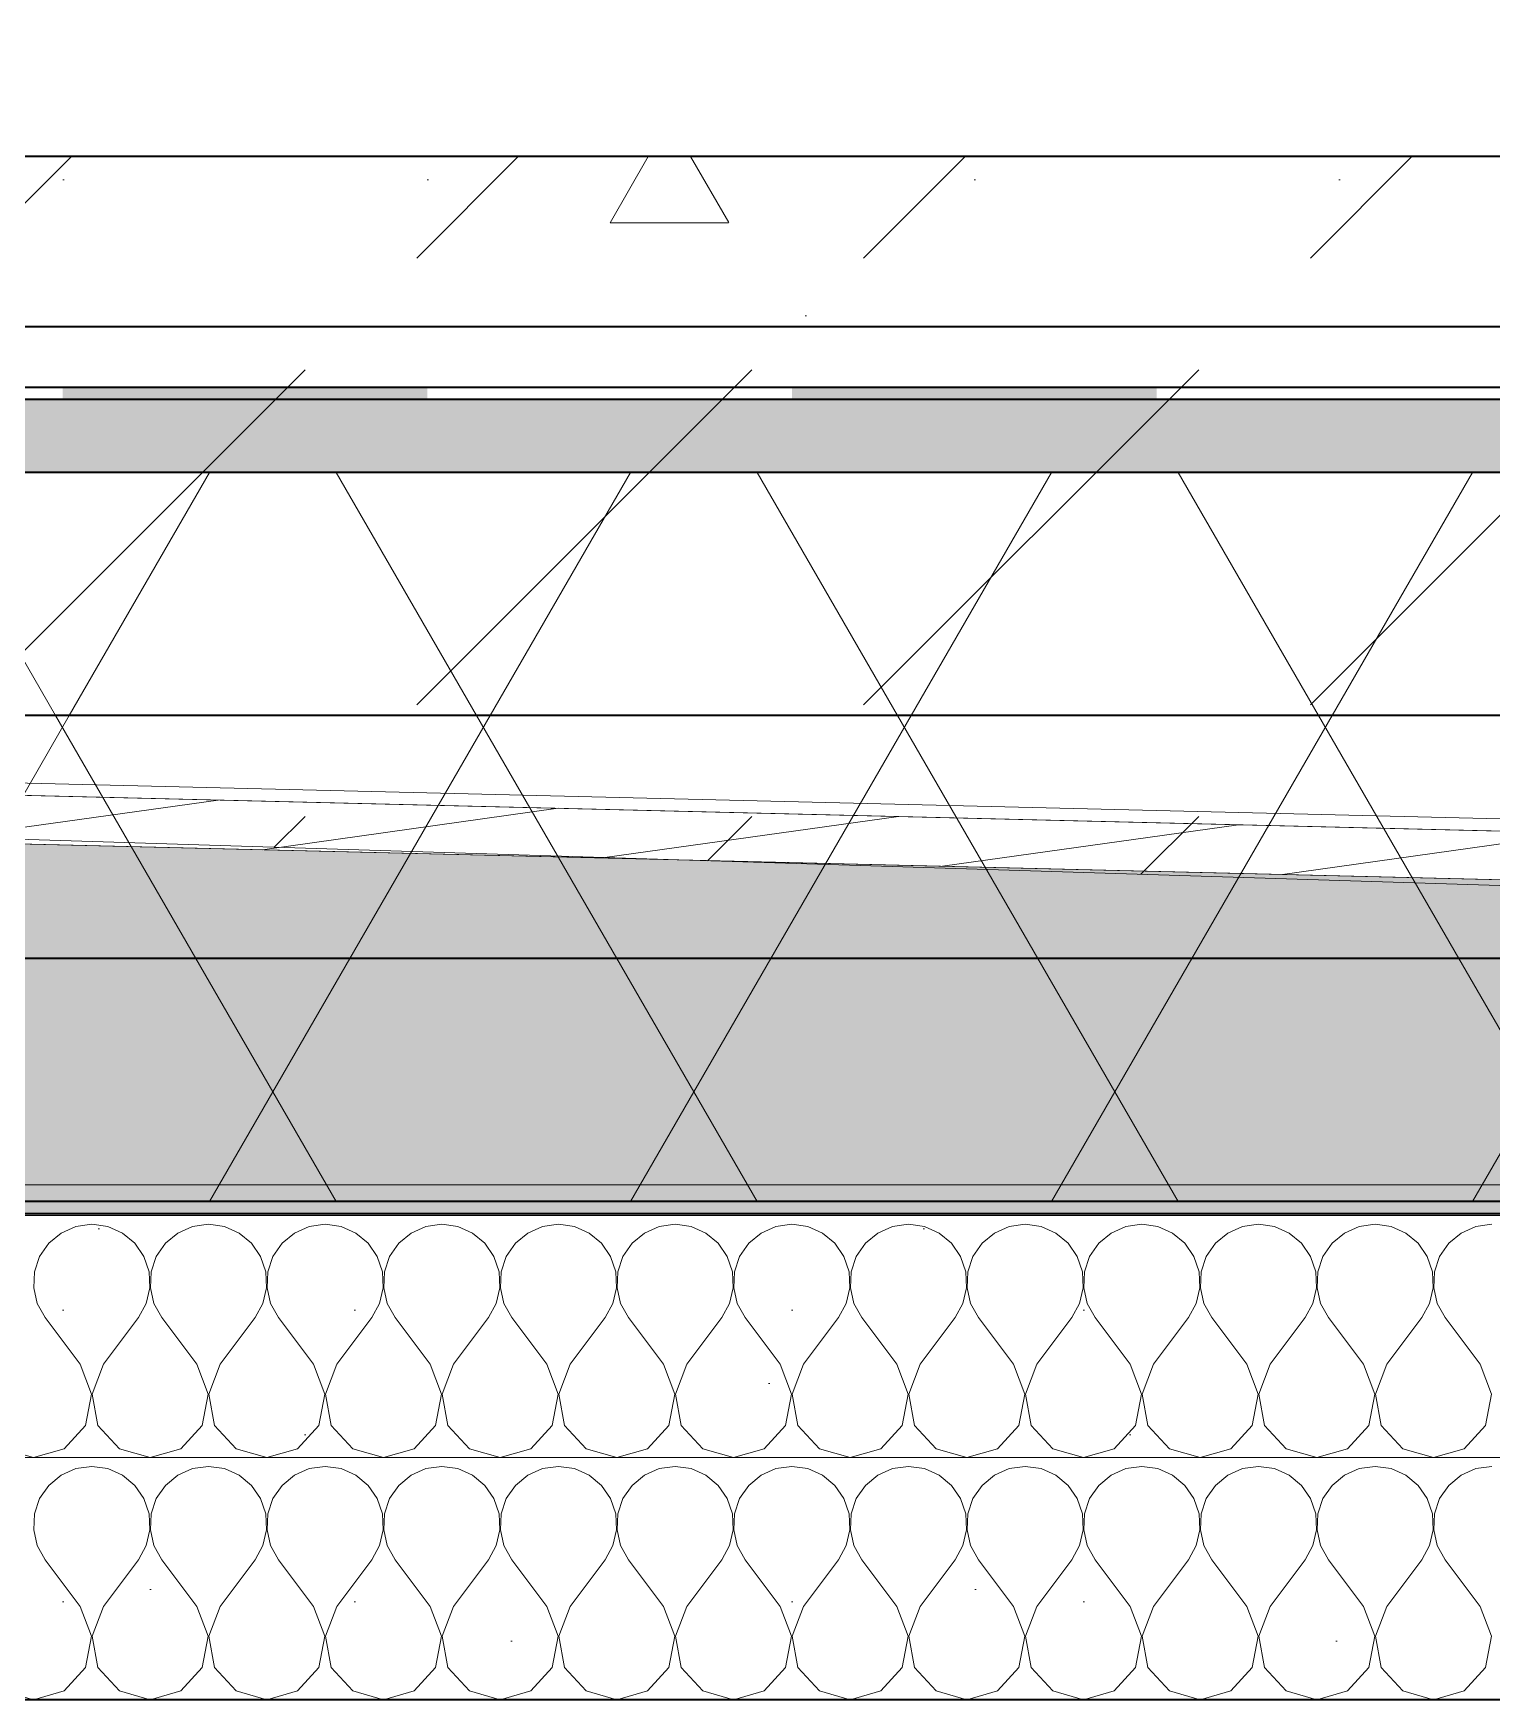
# Model space of a CAD drawing. Header units: millimetres. Extents: x 745166 to 884669, y -5000 to 15056.
# Drawn here: x 853080 to 853680, y 3029 to 3715 of the extents above; entities that cross this region are included whole.
import ezdxf

# ---------------------------------------------------------------- set-up
doc = ezdxf.new("R2010")
doc.units = ezdxf.units.MM
doc.header["$MEASUREMENT"] = 0
doc.linetypes.add('Wipeout_Contour', pattern=[1000, 0, -1000])
for name, color, linetype, lineweight in [('New_0_Pen_No__1', 7, 'Continuous', 13), ('New_0_Pen_No__19', 255, 'Continuous', 0), ('New_2D Drafting - General_Pen_No__1', 7, 'Continuous', 13), ('New_2D Drafting - General_Pen_No__19', 255, 'Continuous', 0), ('New_Annotation - Label_Pen_No__1', 7, 'Continuous', 13), ('New_Shell - Roof_Pen_No__21', 7, 'Continuous', 35)]:
    doc.layers.add(name, color=color, linetype=linetype, lineweight=lineweight)
doc.layers.add('New_Shell - Roof', color=7, linetype='Continuous')
doc.layers.add('New_Structural - Bearing', color=7, linetype='Continuous')
doc.dimstyles.new('GENERATED_STYLE__1', dxfattribs={"dimtxt": 0.18, "dimasz": 182.4, "dimexe": 0.18, "dimexo": 0.0625, "dimgap": 0, "dimtad": 0, "dimtih": 1, "dimtoh": 1, "dimdec": 4, "dimzin": 0, "dimdsep": 46, "dimcen": 0.09, "dimadec": 0, "dimazin": 0, "dimtfac": 1, "dimtdec": 4, "dimtmove": 0, "dimatfit": 3, "dimldrblk": 'ARROWHEAD_1', "dimfxl": 0, "dimtolj": 1, "dimtzin": 0, "dimarcsym": 0})
pattern_1 = [(0, (1087092.2, 129.2), (0, 779.4229), [48.75, -401.25]), (0, (1087317.2, 518.9), (0, 779.4229), [48.75, -401.25]), (60, (1087092.2, 129.2), (-675, 389.7114), [48.75, -401.25]), (60, (1087542.2, 129.2), (-675, 389.7114), [48.75, -401.25]), (120, (1087141, 129.2), (675, 389.7114), [48.75, -401.25]), (120, (1087591, 129.2), (675, 389.7114), [48.75, -401.25]), (0, (1087092.23, 204.18), (0, 150), [0, -150, 0, -225]), (45, (1087167.23, 204.18), (-106.06602, 106.06602), [0, -112.5, 0, -187.5])]
pattern_2 = [(60, (1087092.23, 129.18), (-129.90381, 75), []), (120, (1087092.23, 129.18), (129.90381, 75), [])]

# ---------------------------------------------------------------- blocks, each defined once
blk = doc.blocks.new('*X3', base_point=(1087092.23, 129.18))
at = {"layer": 'New_Shell - Roof', "linetype": 'Continuous', "lineweight": 0, "true_color": 0x000000}
blk.add_hatch(color=18, dxfattribs=at).paths.add_polyline_path([(851718.5, 3564.18), (851718.5, 3534.18), (855718.5, 3534.18), (855718.5, 3564.18)])
blk = doc.blocks.new('*X4', base_point=(1087092.23, 129.18))
at = {"layer": 'New_Shell - Roof', "linetype": 'Continuous', "lineweight": 0, "true_color": 0x000000}
for points in [[(853242.39, 3569.18), (853092.39, 3569.18), (853092.39, 3564.18), (853242.39, 3564.18)], [(853542.39, 3569.18), (853392.39, 3569.18), (853392.39, 3564.18), (853542.39, 3564.18)]]:
    blk.add_hatch(color=18, dxfattribs=at).paths.add_polyline_path(points)
blk = doc.blocks.new('*X5', base_point=(1087092.23, 129.18))
at = {"layer": 'New_Shell - Roof', "linetype": 'Continuous', "lineweight": 0, "true_color": 0x000000}
for points in [[(853242.38, 3234.18), (853092.38, 3234.18), (853092.38, 3229.18), (853242.38, 3229.18)], [(853542.38, 3234.18), (853392.38, 3234.18), (853392.38, 3229.18), (853542.38, 3229.18)]]:
    blk.add_hatch(color=18, dxfattribs=at).paths.add_polyline_path(points)
blk = doc.blocks.new('*X6', base_point=(1087092.23, 129.18))
at = {"layer": 'New_0_Pen_No__1', "color": 7, "linetype": 'Continuous', "lineweight": 13}
for p, q in [((853091.72, 3121.59), (853086.62, 3117.37)), ((853097.78, 3124.26), (853091.72, 3121.59)), ((853104.33, 3125.18), (853097.78, 3124.26)), ((853110.89, 3124.26), (853104.33, 3125.18)), ((853116.95, 3121.59), (853110.89, 3124.26)), ((853122.05, 3117.37), (853116.95, 3121.59)), ((853139.72, 3121.59), (853134.62, 3117.37)), ((853145.78, 3124.26), (853139.72, 3121.59)), ((853152.33, 3125.18), (853145.78, 3124.26)), ((853158.89, 3124.26), (853152.33, 3125.18)), ((853164.95, 3121.59), (853158.89, 3124.26)), ((853170.05, 3117.37), (853164.95, 3121.59)), ((853187.72, 3121.59), (853182.62, 3117.37)), ((853193.78, 3124.26), (853187.72, 3121.59)), ((853200.33, 3125.18), (853193.78, 3124.26)), ((853206.89, 3124.26), (853200.33, 3125.18)), ((853212.95, 3121.59), (853206.89, 3124.26)), ((853218.05, 3117.37), (853212.95, 3121.59)), ((853235.72, 3121.59), (853230.62, 3117.37)), ((853241.78, 3124.26), (853235.72, 3121.59)), ((853248.33, 3125.18), (853241.78, 3124.26)), ((853254.89, 3124.26), (853248.33, 3125.18)), ((853260.95, 3121.59), (853254.89, 3124.26)), ((853266.05, 3117.37), (853260.95, 3121.59)), ((853283.72, 3121.59), (853278.62, 3117.37)), ((853289.78, 3124.26), (853283.72, 3121.59)), ((853296.33, 3125.18), (853289.78, 3124.26)), ((853302.89, 3124.26), (853296.33, 3125.18)), ((853308.95, 3121.59), (853302.89, 3124.26)), ((853314.05, 3117.37), (853308.95, 3121.59)), ((853331.72, 3121.59), (853326.62, 3117.37)), ((853337.78, 3124.26), (853331.72, 3121.59)), ((853344.33, 3125.18), (853337.78, 3124.26)), ((853350.89, 3124.26), (853344.33, 3125.18)), ((853356.95, 3121.59), (853350.89, 3124.26)), ((853362.05, 3117.37), (853356.95, 3121.59)), ((853379.72, 3121.59), (853374.62, 3117.37)), ((853385.78, 3124.26), (853379.72, 3121.59)), ((853392.33, 3125.18), (853385.78, 3124.26)), ((853398.89, 3124.26), (853392.33, 3125.18)), ((853404.95, 3121.59), (853398.89, 3124.26)), ((853410.05, 3117.37), (853404.95, 3121.59)), ((853427.72, 3121.59), (853422.62, 3117.37)), ((853433.78, 3124.26), (853427.72, 3121.59)), ((853440.33, 3125.18), (853433.78, 3124.26)), ((853446.89, 3124.26), (853440.33, 3125.18)), ((853452.95, 3121.59), (853446.89, 3124.26)), ((853458.05, 3117.37), (853452.95, 3121.59)), ((853475.72, 3121.59), (853470.62, 3117.37)), ((853481.78, 3124.26), (853475.72, 3121.59)), ((853488.33, 3125.18), (853481.78, 3124.26)), ((853494.89, 3124.26), (853488.33, 3125.18)), ((853500.95, 3121.59), (853494.89, 3124.26)), ((853506.05, 3117.37), (853500.95, 3121.59)), ((853523.72, 3121.59), (853518.62, 3117.37)), ((853529.78, 3124.26), (853523.72, 3121.59)), ((853536.33, 3125.18), (853529.78, 3124.26)), ((853542.89, 3124.26), (853536.33, 3125.18)), ((853548.95, 3121.59), (853542.89, 3124.26)), ((853554.05, 3117.37), (853548.95, 3121.59)), ((853571.72, 3121.59), (853566.62, 3117.37)), ((853577.78, 3124.26), (853571.72, 3121.59)), ((853584.33, 3125.18), (853577.78, 3124.26)), ((853590.89, 3124.26), (853584.33, 3125.18)), ((853596.95, 3121.59), (853590.89, 3124.26)), ((853602.05, 3117.37), (853596.95, 3121.59)), ((853619.72, 3121.59), (853614.62, 3117.37)), ((853625.78, 3124.26), (853619.72, 3121.59)), ((853632.33, 3125.18), (853625.78, 3124.26)), ((853638.89, 3124.26), (853632.33, 3125.18)), ((853644.95, 3121.59), (853638.89, 3124.26)), ((853650.05, 3117.37), (853644.95, 3121.59)), ((853667.72, 3121.59), (853662.62, 3117.37)), ((853673.78, 3124.26), (853667.72, 3121.59)), ((853680.33, 3125.18), (853673.78, 3124.26)), ((853086.62, 3117.37), (853082.87, 3111.91)), ((853125.8, 3111.91), (853122.05, 3117.37)), ((853134.62, 3117.37), (853130.87, 3111.91)), ((853173.8, 3111.91), (853170.05, 3117.37)), ((853182.62, 3117.37), (853178.87, 3111.91)), ((853221.8, 3111.91), (853218.05, 3117.37)), ((853230.62, 3117.37), (853226.87, 3111.91)), ((853269.8, 3111.91), (853266.05, 3117.37)), ((853278.62, 3117.37), (853274.87, 3111.91)), ((853317.8, 3111.91), (853314.05, 3117.37)), ((853326.62, 3117.37), (853322.87, 3111.91)), ((853365.8, 3111.91), (853362.05, 3117.37)), ((853374.62, 3117.37), (853370.87, 3111.91)), ((853413.8, 3111.91), (853410.05, 3117.37)), ((853422.62, 3117.37), (853418.87, 3111.91)), ((853461.8, 3111.91), (853458.05, 3117.37)), ((853470.62, 3117.37), (853466.87, 3111.91)), ((853509.8, 3111.91), (853506.05, 3117.37)), ((853518.62, 3117.37), (853514.87, 3111.91)), ((853557.8, 3111.91), (853554.05, 3117.37)), ((853566.62, 3117.37), (853562.87, 3111.91)), ((853605.8, 3111.91), (853602.05, 3117.37)), ((853614.62, 3117.37), (853610.87, 3111.91)), ((853653.8, 3111.91), (853650.05, 3117.37)), ((853662.62, 3117.37), (853658.87, 3111.91)), ((853082.87, 3111.91), (853080.75, 3105.64)), ((853127.92, 3105.64), (853125.8, 3111.91)), ((853130.87, 3111.91), (853128.75, 3105.64)), ((853175.92, 3105.64), (853173.8, 3111.91)), ((853178.87, 3111.91), (853176.75, 3105.64)), ((853223.92, 3105.64), (853221.8, 3111.91)), ((853226.87, 3111.91), (853224.75, 3105.64)), ((853271.92, 3105.64), (853269.8, 3111.91)), ((853274.87, 3111.91), (853272.75, 3105.64)), ((853319.92, 3105.64), (853317.8, 3111.91)), ((853322.87, 3111.91), (853320.75, 3105.64)), ((853367.92, 3105.64), (853365.8, 3111.91)), ((853370.87, 3111.91), (853368.75, 3105.64)), ((853415.92, 3105.64), (853413.8, 3111.91)), ((853418.87, 3111.91), (853416.75, 3105.64)), ((853463.92, 3105.64), (853461.8, 3111.91)), ((853466.87, 3111.91), (853464.75, 3105.64)), ((853511.92, 3105.64), (853509.8, 3111.91)), ((853514.87, 3111.91), (853512.75, 3105.64)), ((853559.92, 3105.64), (853557.8, 3111.91)), ((853562.87, 3111.91), (853560.75, 3105.64)), ((853607.92, 3105.64), (853605.8, 3111.91)), ((853610.87, 3111.91), (853608.75, 3105.64)), ((853655.92, 3105.64), (853653.8, 3111.91)), ((853658.87, 3111.91), (853656.75, 3105.64)), ((853080.75, 3105.64), (853080.43, 3099.02)), ((853128.24, 3099.02), (853127.92, 3105.64)), ((853128.75, 3105.64), (853128.43, 3099.02)), ((853176.24, 3099.02), (853175.92, 3105.64)), ((853176.75, 3105.64), (853176.43, 3099.02)), ((853224.24, 3099.02), (853223.92, 3105.64)), ((853224.75, 3105.64), (853224.43, 3099.02)), ((853272.24, 3099.02), (853271.92, 3105.64)), ((853272.75, 3105.64), (853272.43, 3099.02)), ((853320.24, 3099.02), (853319.92, 3105.64)), ((853320.75, 3105.64), (853320.43, 3099.02)), ((853368.24, 3099.02), (853367.92, 3105.64)), ((853368.75, 3105.64), (853368.43, 3099.02)), ((853416.24, 3099.02), (853415.92, 3105.64)), ((853416.75, 3105.64), (853416.43, 3099.02)), ((853464.24, 3099.02), (853463.92, 3105.64)), ((853464.75, 3105.64), (853464.43, 3099.02)), ((853512.24, 3099.02), (853511.92, 3105.64)), ((853512.75, 3105.64), (853512.43, 3099.02)), ((853560.24, 3099.02), (853559.92, 3105.64)), ((853560.75, 3105.64), (853560.43, 3099.02)), ((853608.24, 3099.02), (853607.92, 3105.64)), ((853608.75, 3105.64), (853608.43, 3099.02)), ((853656.24, 3099.02), (853655.92, 3105.64)), ((853656.75, 3105.64), (853656.43, 3099.02)), ((853080.43, 3099.02), (853081.93, 3092.57)), ((853126.74, 3092.57), (853128.24, 3099.02)), ((853128.43, 3099.02), (853129.93, 3092.57)), ((853174.74, 3092.57), (853176.24, 3099.02)), ((853176.43, 3099.02), (853177.93, 3092.57)), ((853222.74, 3092.57), (853224.24, 3099.02)), ((853224.43, 3099.02), (853225.93, 3092.57)), ((853270.74, 3092.57), (853272.24, 3099.02)), ((853272.43, 3099.02), (853273.93, 3092.57)), ((853318.74, 3092.57), (853320.24, 3099.02)), ((853320.43, 3099.02), (853321.93, 3092.57)), ((853366.74, 3092.57), (853368.24, 3099.02)), ((853368.43, 3099.02), (853369.93, 3092.57)), ((853414.74, 3092.57), (853416.24, 3099.02)), ((853416.43, 3099.02), (853417.93, 3092.57)), ((853462.74, 3092.57), (853464.24, 3099.02)), ((853464.43, 3099.02), (853465.93, 3092.57)), ((853510.74, 3092.57), (853512.24, 3099.02)), ((853512.43, 3099.02), (853513.93, 3092.57)), ((853558.74, 3092.57), (853560.24, 3099.02)), ((853560.43, 3099.02), (853561.93, 3092.57)), ((853606.74, 3092.57), (853608.24, 3099.02)), ((853608.43, 3099.02), (853609.93, 3092.57)), ((853654.74, 3092.57), (853656.24, 3099.02)), ((853656.43, 3099.02), (853657.93, 3092.57)), ((853081.93, 3092.57), (853085.13, 3086.78)), ((853099.53, 3067.58), (853085.13, 3086.78)), ((853109.13, 3067.58), (853123.53, 3086.78)), ((853123.53, 3086.78), (853126.74, 3092.57)), ((853129.93, 3092.57), (853133.13, 3086.78)), ((853147.53, 3067.58), (853133.13, 3086.78)), ((853157.13, 3067.58), (853171.53, 3086.78)), ((853171.53, 3086.78), (853174.74, 3092.57)), ((853177.93, 3092.57), (853181.13, 3086.78)), ((853195.53, 3067.58), (853181.13, 3086.78)), ((853205.13, 3067.58), (853219.53, 3086.78)), ((853219.53, 3086.78), (853222.74, 3092.57)), ((853225.93, 3092.57), (853229.13, 3086.78)), ((853243.53, 3067.58), (853229.13, 3086.78)), ((853253.13, 3067.58), (853267.53, 3086.78)), ((853267.53, 3086.78), (853270.74, 3092.57)), ((853273.93, 3092.57), (853277.13, 3086.78)), ((853291.53, 3067.58), (853277.13, 3086.78)), ((853301.13, 3067.58), (853315.53, 3086.78)), ((853315.53, 3086.78), (853318.74, 3092.57)), ((853321.93, 3092.57), (853325.13, 3086.78)), ((853339.53, 3067.58), (853325.13, 3086.78)), ((853349.13, 3067.58), (853363.53, 3086.78)), ((853363.53, 3086.78), (853366.74, 3092.57)), ((853369.93, 3092.57), (853373.13, 3086.78)), ((853387.53, 3067.58), (853373.13, 3086.78)), ((853397.13, 3067.58), (853411.53, 3086.78)), ((853411.53, 3086.78), (853414.74, 3092.57)), ((853417.93, 3092.57), (853421.13, 3086.78)), ((853435.53, 3067.58), (853421.13, 3086.78)), ((853445.13, 3067.58), (853459.53, 3086.78)), ((853459.53, 3086.78), (853462.74, 3092.57)), ((853465.93, 3092.57), (853469.13, 3086.78)), ((853483.53, 3067.58), (853469.13, 3086.78)), ((853493.13, 3067.58), (853507.53, 3086.78)), ((853507.53, 3086.78), (853510.74, 3092.57)), ((853513.93, 3092.57), (853517.13, 3086.78)), ((853531.53, 3067.58), (853517.13, 3086.78)), ((853541.13, 3067.58), (853555.53, 3086.78)), ((853555.53, 3086.78), (853558.74, 3092.57)), ((853561.93, 3092.57), (853565.13, 3086.78)), ((853579.53, 3067.58), (853565.13, 3086.78)), ((853589.13, 3067.58), (853603.53, 3086.78)), ((853603.53, 3086.78), (853606.74, 3092.57)), ((853609.93, 3092.57), (853613.13, 3086.78)), ((853627.53, 3067.58), (853613.13, 3086.78)), ((853637.13, 3067.58), (853651.53, 3086.78)), ((853651.53, 3086.78), (853654.74, 3092.57)), ((853657.93, 3092.57), (853661.13, 3086.78)), ((853675.53, 3067.58), (853661.13, 3086.78)), ((853104.24, 3055.33), (853099.53, 3067.58)), ((853109.13, 3067.58), (853104.43, 3055.33)), ((853152.24, 3055.33), (853147.53, 3067.58)), ((853157.13, 3067.58), (853152.43, 3055.33)), ((853200.24, 3055.33), (853195.53, 3067.58)), ((853205.13, 3067.58), (853200.43, 3055.33)), ((853248.24, 3055.33), (853243.53, 3067.58)), ((853253.13, 3067.58), (853248.43, 3055.33)), ((853296.24, 3055.33), (853291.53, 3067.58)), ((853301.13, 3067.58), (853296.43, 3055.33)), ((853344.24, 3055.33), (853339.53, 3067.58)), ((853349.13, 3067.58), (853344.43, 3055.33)), ((853392.24, 3055.33), (853387.53, 3067.58)), ((853397.13, 3067.58), (853392.43, 3055.33)), ((853440.24, 3055.33), (853435.53, 3067.58)), ((853445.13, 3067.58), (853440.43, 3055.33)), ((853488.24, 3055.33), (853483.53, 3067.58)), ((853493.13, 3067.58), (853488.43, 3055.33)), ((853536.24, 3055.33), (853531.53, 3067.58)), ((853541.13, 3067.58), (853536.43, 3055.33)), ((853584.24, 3055.33), (853579.53, 3067.58)), ((853589.13, 3067.58), (853584.43, 3055.33)), ((853632.24, 3055.33), (853627.53, 3067.58)), ((853637.13, 3067.58), (853632.43, 3055.33)), ((853680.24, 3055.33), (853675.53, 3067.58)), ((853101.8, 3042.44), (853104.24, 3055.33)), ((853104.43, 3055.33), (853106.87, 3042.44)), ((853149.8, 3042.44), (853152.24, 3055.33)), ((853152.43, 3055.33), (853154.87, 3042.44)), ((853197.8, 3042.44), (853200.24, 3055.33)), ((853200.43, 3055.33), (853202.87, 3042.44)), ((853245.8, 3042.44), (853248.24, 3055.33)), ((853248.43, 3055.33), (853250.87, 3042.44)), ((853293.8, 3042.44), (853296.24, 3055.33)), ((853296.43, 3055.33), (853298.87, 3042.44)), ((853341.8, 3042.44), (853344.24, 3055.33)), ((853344.43, 3055.33), (853346.87, 3042.44)), ((853389.8, 3042.44), (853392.24, 3055.33)), ((853392.43, 3055.33), (853394.87, 3042.44)), ((853437.8, 3042.44), (853440.24, 3055.33)), ((853440.43, 3055.33), (853442.87, 3042.44)), ((853485.8, 3042.44), (853488.24, 3055.33)), ((853488.43, 3055.33), (853490.87, 3042.44)), ((853533.8, 3042.44), (853536.24, 3055.33)), ((853536.43, 3055.33), (853538.87, 3042.44)), ((853581.8, 3042.44), (853584.24, 3055.33)), ((853584.43, 3055.33), (853586.87, 3042.44)), ((853629.8, 3042.44), (853632.24, 3055.33)), ((853632.43, 3055.33), (853634.87, 3042.44)), ((853677.8, 3042.44), (853680.24, 3055.33)), ((853092.95, 3032.76), (853101.8, 3042.44)), ((853106.87, 3042.44), (853115.72, 3032.76)), ((853140.95, 3032.76), (853149.8, 3042.44)), ((853154.87, 3042.44), (853163.72, 3032.76)), ((853188.95, 3032.76), (853197.8, 3042.44)), ((853202.87, 3042.44), (853211.72, 3032.76)), ((853236.95, 3032.76), (853245.8, 3042.44)), ((853250.87, 3042.44), (853259.72, 3032.76)), ((853284.95, 3032.76), (853293.8, 3042.44)), ((853298.87, 3042.44), (853307.72, 3032.76)), ((853332.95, 3032.76), (853341.8, 3042.44)), ((853346.87, 3042.44), (853355.72, 3032.76)), ((853380.95, 3032.76), (853389.8, 3042.44)), ((853394.87, 3042.44), (853403.72, 3032.76)), ((853428.95, 3032.76), (853437.8, 3042.44)), ((853442.87, 3042.44), (853451.72, 3032.76)), ((853476.95, 3032.76), (853485.8, 3042.44)), ((853490.87, 3042.44), (853499.72, 3032.76)), ((853524.95, 3032.76), (853533.8, 3042.44)), ((853538.87, 3042.44), (853547.72, 3032.76)), ((853572.95, 3032.76), (853581.8, 3042.44)), ((853586.87, 3042.44), (853595.72, 3032.76)), ((853620.95, 3032.76), (853629.8, 3042.44)), ((853634.87, 3042.44), (853643.72, 3032.76)), ((853668.95, 3032.76), (853677.8, 3042.44)), ((853067.72, 3032.76), (853080.33, 3029.18)), ((853080.33, 3029.18), (853092.95, 3032.76)), ((853115.72, 3032.76), (853128.33, 3029.18)), ((853128.33, 3029.18), (853140.95, 3032.76)), ((853163.72, 3032.76), (853176.33, 3029.18)), ((853176.33, 3029.18), (853188.95, 3032.76)), ((853211.72, 3032.76), (853224.33, 3029.18)), ((853224.33, 3029.18), (853236.95, 3032.76)), ((853259.72, 3032.76), (853272.33, 3029.18)), ((853272.33, 3029.18), (853284.95, 3032.76)), ((853307.72, 3032.76), (853320.33, 3029.18)), ((853320.33, 3029.18), (853332.95, 3032.76)), ((853355.72, 3032.76), (853368.33, 3029.18)), ((853368.33, 3029.18), (853380.95, 3032.76)), ((853403.72, 3032.76), (853416.33, 3029.18)), ((853416.33, 3029.18), (853428.95, 3032.76)), ((853451.72, 3032.76), (853464.33, 3029.18)), ((853464.33, 3029.18), (853476.95, 3032.76)), ((853499.72, 3032.76), (853512.33, 3029.18)), ((853512.33, 3029.18), (853524.95, 3032.76)), ((853547.72, 3032.76), (853560.33, 3029.18)), ((853560.33, 3029.18), (853572.95, 3032.76)), ((853595.72, 3032.76), (853608.33, 3029.18)), ((853608.33, 3029.18), (853620.95, 3032.76)), ((853643.72, 3032.76), (853656.33, 3029.18)), ((853656.33, 3029.18), (853668.95, 3032.76))]:
    blk.add_line(p, q, dxfattribs=at)
blk = doc.blocks.new('*X8', base_point=(1087092.23, 129.18))
at = {"layer": 'New_0_Pen_No__1', "color": 7, "linetype": 'Continuous', "lineweight": 13}
for p, q in [((853097.78, 3223.88), (853091.72, 3221.21)), ((853104.33, 3224.8), (853097.78, 3223.88)), ((853110.89, 3223.88), (853104.33, 3224.8)), ((853116.95, 3221.21), (853110.89, 3223.88)), ((853145.78, 3223.88), (853139.72, 3221.21)), ((853152.33, 3224.8), (853145.78, 3223.88)), ((853158.89, 3223.88), (853152.33, 3224.8)), ((853164.95, 3221.21), (853158.89, 3223.88)), ((853193.78, 3223.88), (853187.72, 3221.21)), ((853200.33, 3224.8), (853193.78, 3223.88)), ((853206.89, 3223.88), (853200.33, 3224.8)), ((853212.95, 3221.21), (853206.89, 3223.88)), ((853241.78, 3223.88), (853235.72, 3221.21)), ((853248.33, 3224.8), (853241.78, 3223.88)), ((853254.89, 3223.88), (853248.33, 3224.8)), ((853260.95, 3221.21), (853254.89, 3223.88)), ((853289.78, 3223.88), (853283.72, 3221.21)), ((853296.33, 3224.8), (853289.78, 3223.88)), ((853302.89, 3223.88), (853296.33, 3224.8)), ((853308.95, 3221.21), (853302.89, 3223.88)), ((853337.78, 3223.88), (853331.72, 3221.21)), ((853344.33, 3224.8), (853337.78, 3223.88)), ((853350.89, 3223.88), (853344.33, 3224.8)), ((853356.95, 3221.21), (853350.89, 3223.88)), ((853385.78, 3223.88), (853379.72, 3221.21)), ((853392.33, 3224.8), (853385.78, 3223.88)), ((853398.89, 3223.88), (853392.33, 3224.8)), ((853404.95, 3221.21), (853398.89, 3223.88)), ((853433.78, 3223.88), (853427.72, 3221.21)), ((853440.33, 3224.8), (853433.78, 3223.88)), ((853446.89, 3223.88), (853440.33, 3224.8)), ((853452.95, 3221.21), (853446.89, 3223.88)), ((853481.78, 3223.88), (853475.72, 3221.21)), ((853488.33, 3224.8), (853481.78, 3223.88)), ((853494.89, 3223.88), (853488.33, 3224.8)), ((853500.95, 3221.21), (853494.89, 3223.88)), ((853529.78, 3223.88), (853523.72, 3221.21)), ((853536.33, 3224.8), (853529.78, 3223.88)), ((853542.89, 3223.88), (853536.33, 3224.8)), ((853548.95, 3221.21), (853542.89, 3223.88)), ((853577.78, 3223.88), (853571.72, 3221.21)), ((853584.33, 3224.8), (853577.78, 3223.88)), ((853590.89, 3223.88), (853584.33, 3224.8)), ((853596.95, 3221.21), (853590.89, 3223.88)), ((853625.78, 3223.88), (853619.72, 3221.21)), ((853632.33, 3224.8), (853625.78, 3223.88)), ((853638.89, 3223.88), (853632.33, 3224.8)), ((853644.95, 3221.21), (853638.89, 3223.88)), ((853673.78, 3223.88), (853667.72, 3221.21)), ((853680.33, 3224.8), (853673.78, 3223.88)), ((853086.62, 3216.99), (853082.87, 3211.53)), ((853091.72, 3221.21), (853086.62, 3216.99)), ((853122.05, 3216.99), (853116.95, 3221.21)), ((853125.8, 3211.53), (853122.05, 3216.99)), ((853134.62, 3216.99), (853130.87, 3211.53)), ((853139.72, 3221.21), (853134.62, 3216.99)), ((853170.05, 3216.99), (853164.95, 3221.21)), ((853173.8, 3211.53), (853170.05, 3216.99)), ((853182.62, 3216.99), (853178.87, 3211.53)), ((853187.72, 3221.21), (853182.62, 3216.99)), ((853218.05, 3216.99), (853212.95, 3221.21)), ((853221.8, 3211.53), (853218.05, 3216.99)), ((853230.62, 3216.99), (853226.87, 3211.53)), ((853235.72, 3221.21), (853230.62, 3216.99)), ((853266.05, 3216.99), (853260.95, 3221.21)), ((853269.8, 3211.53), (853266.05, 3216.99)), ((853278.62, 3216.99), (853274.87, 3211.53)), ((853283.72, 3221.21), (853278.62, 3216.99)), ((853314.05, 3216.99), (853308.95, 3221.21)), ((853317.8, 3211.53), (853314.05, 3216.99)), ((853326.62, 3216.99), (853322.87, 3211.53)), ((853331.72, 3221.21), (853326.62, 3216.99)), ((853362.05, 3216.99), (853356.95, 3221.21)), ((853365.8, 3211.53), (853362.05, 3216.99)), ((853374.62, 3216.99), (853370.87, 3211.53)), ((853379.72, 3221.21), (853374.62, 3216.99)), ((853410.05, 3216.99), (853404.95, 3221.21)), ((853413.8, 3211.53), (853410.05, 3216.99)), ((853422.62, 3216.99), (853418.87, 3211.53)), ((853427.72, 3221.21), (853422.62, 3216.99)), ((853458.05, 3216.99), (853452.95, 3221.21)), ((853461.8, 3211.53), (853458.05, 3216.99)), ((853470.62, 3216.99), (853466.87, 3211.53)), ((853475.72, 3221.21), (853470.62, 3216.99)), ((853506.05, 3216.99), (853500.95, 3221.21)), ((853509.8, 3211.53), (853506.05, 3216.99)), ((853518.62, 3216.99), (853514.87, 3211.53)), ((853523.72, 3221.21), (853518.62, 3216.99)), ((853554.05, 3216.99), (853548.95, 3221.21)), ((853557.8, 3211.53), (853554.05, 3216.99)), ((853566.62, 3216.99), (853562.87, 3211.53)), ((853571.72, 3221.21), (853566.62, 3216.99)), ((853602.05, 3216.99), (853596.95, 3221.21)), ((853605.8, 3211.53), (853602.05, 3216.99)), ((853614.62, 3216.99), (853610.87, 3211.53)), ((853619.72, 3221.21), (853614.62, 3216.99)), ((853650.05, 3216.99), (853644.95, 3221.21)), ((853653.8, 3211.53), (853650.05, 3216.99)), ((853662.62, 3216.99), (853658.87, 3211.53)), ((853667.72, 3221.21), (853662.62, 3216.99)), ((853082.87, 3211.53), (853080.75, 3205.25)), ((853127.92, 3205.25), (853125.8, 3211.53)), ((853130.87, 3211.53), (853128.75, 3205.25)), ((853175.92, 3205.25), (853173.8, 3211.53)), ((853178.87, 3211.53), (853176.75, 3205.25)), ((853223.92, 3205.25), (853221.8, 3211.53)), ((853226.87, 3211.53), (853224.75, 3205.25)), ((853271.92, 3205.25), (853269.8, 3211.53)), ((853274.87, 3211.53), (853272.75, 3205.25)), ((853319.92, 3205.25), (853317.8, 3211.53)), ((853322.87, 3211.53), (853320.75, 3205.25)), ((853367.92, 3205.25), (853365.8, 3211.53)), ((853370.87, 3211.53), (853368.75, 3205.25)), ((853415.92, 3205.25), (853413.8, 3211.53)), ((853418.87, 3211.53), (853416.75, 3205.25)), ((853463.92, 3205.25), (853461.8, 3211.53)), ((853466.87, 3211.53), (853464.75, 3205.25)), ((853511.92, 3205.25), (853509.8, 3211.53)), ((853514.87, 3211.53), (853512.75, 3205.25)), ((853559.92, 3205.25), (853557.8, 3211.53)), ((853562.87, 3211.53), (853560.75, 3205.25)), ((853607.92, 3205.25), (853605.8, 3211.53)), ((853610.87, 3211.53), (853608.75, 3205.25)), ((853655.92, 3205.25), (853653.8, 3211.53)), ((853658.87, 3211.53), (853656.75, 3205.25)), ((853080.75, 3205.25), (853080.43, 3198.64)), ((853128.24, 3198.64), (853127.92, 3205.25)), ((853128.75, 3205.25), (853128.43, 3198.64)), ((853176.24, 3198.64), (853175.92, 3205.25)), ((853176.75, 3205.25), (853176.43, 3198.64)), ((853224.24, 3198.64), (853223.92, 3205.25)), ((853224.75, 3205.25), (853224.43, 3198.64)), ((853272.24, 3198.64), (853271.92, 3205.25)), ((853272.75, 3205.25), (853272.43, 3198.64)), ((853320.24, 3198.64), (853319.92, 3205.25)), ((853320.75, 3205.25), (853320.43, 3198.64)), ((853368.24, 3198.64), (853367.92, 3205.25)), ((853368.75, 3205.25), (853368.43, 3198.64)), ((853416.24, 3198.64), (853415.92, 3205.25)), ((853416.75, 3205.25), (853416.43, 3198.64)), ((853464.24, 3198.64), (853463.92, 3205.25)), ((853464.75, 3205.25), (853464.43, 3198.64)), ((853512.24, 3198.64), (853511.92, 3205.25)), ((853512.75, 3205.25), (853512.43, 3198.64)), ((853560.24, 3198.64), (853559.92, 3205.25)), ((853560.75, 3205.25), (853560.43, 3198.64)), ((853608.24, 3198.64), (853607.92, 3205.25)), ((853608.75, 3205.25), (853608.43, 3198.64)), ((853656.24, 3198.64), (853655.92, 3205.25)), ((853656.75, 3205.25), (853656.43, 3198.64)), ((853080.43, 3198.64), (853081.93, 3192.19)), ((853126.74, 3192.19), (853128.24, 3198.64)), ((853128.43, 3198.64), (853129.93, 3192.19)), ((853174.74, 3192.19), (853176.24, 3198.64)), ((853176.43, 3198.64), (853177.93, 3192.19)), ((853222.74, 3192.19), (853224.24, 3198.64)), ((853224.43, 3198.64), (853225.93, 3192.19)), ((853270.74, 3192.19), (853272.24, 3198.64)), ((853272.43, 3198.64), (853273.93, 3192.19)), ((853318.74, 3192.19), (853320.24, 3198.64)), ((853320.43, 3198.64), (853321.93, 3192.19)), ((853366.74, 3192.19), (853368.24, 3198.64)), ((853368.43, 3198.64), (853369.93, 3192.19)), ((853414.74, 3192.19), (853416.24, 3198.64)), ((853416.43, 3198.64), (853417.93, 3192.19)), ((853462.74, 3192.19), (853464.24, 3198.64)), ((853464.43, 3198.64), (853465.93, 3192.19)), ((853510.74, 3192.19), (853512.24, 3198.64)), ((853512.43, 3198.64), (853513.93, 3192.19)), ((853558.74, 3192.19), (853560.24, 3198.64)), ((853560.43, 3198.64), (853561.93, 3192.19)), ((853606.74, 3192.19), (853608.24, 3198.64)), ((853608.43, 3198.64), (853609.93, 3192.19)), ((853654.74, 3192.19), (853656.24, 3198.64)), ((853656.43, 3198.64), (853657.93, 3192.19)), ((853081.93, 3192.19), (853085.13, 3186.4)), ((853123.53, 3186.4), (853126.74, 3192.19)), ((853129.93, 3192.19), (853133.13, 3186.4)), ((853171.53, 3186.4), (853174.74, 3192.19)), ((853177.93, 3192.19), (853181.13, 3186.4)), ((853219.53, 3186.4), (853222.74, 3192.19)), ((853225.93, 3192.19), (853229.13, 3186.4)), ((853267.53, 3186.4), (853270.74, 3192.19)), ((853273.93, 3192.19), (853277.13, 3186.4)), ((853315.53, 3186.4), (853318.74, 3192.19)), ((853321.93, 3192.19), (853325.13, 3186.4)), ((853363.53, 3186.4), (853366.74, 3192.19)), ((853369.93, 3192.19), (853373.13, 3186.4)), ((853411.53, 3186.4), (853414.74, 3192.19)), ((853417.93, 3192.19), (853421.13, 3186.4)), ((853459.53, 3186.4), (853462.74, 3192.19)), ((853465.93, 3192.19), (853469.13, 3186.4)), ((853507.53, 3186.4), (853510.74, 3192.19)), ((853513.93, 3192.19), (853517.13, 3186.4)), ((853555.53, 3186.4), (853558.74, 3192.19)), ((853561.93, 3192.19), (853565.13, 3186.4)), ((853603.53, 3186.4), (853606.74, 3192.19)), ((853609.93, 3192.19), (853613.13, 3186.4)), ((853651.53, 3186.4), (853654.74, 3192.19)), ((853657.93, 3192.19), (853661.13, 3186.4)), ((853099.53, 3167.2), (853085.13, 3186.4)), ((853109.13, 3167.2), (853123.53, 3186.4)), ((853147.53, 3167.2), (853133.13, 3186.4)), ((853157.13, 3167.2), (853171.53, 3186.4)), ((853195.53, 3167.2), (853181.13, 3186.4)), ((853205.13, 3167.2), (853219.53, 3186.4)), ((853243.53, 3167.2), (853229.13, 3186.4)), ((853253.13, 3167.2), (853267.53, 3186.4)), ((853291.53, 3167.2), (853277.13, 3186.4)), ((853301.13, 3167.2), (853315.53, 3186.4)), ((853339.53, 3167.2), (853325.13, 3186.4)), ((853349.13, 3167.2), (853363.53, 3186.4)), ((853387.53, 3167.2), (853373.13, 3186.4)), ((853397.13, 3167.2), (853411.53, 3186.4)), ((853435.53, 3167.2), (853421.13, 3186.4)), ((853445.13, 3167.2), (853459.53, 3186.4)), ((853483.53, 3167.2), (853469.13, 3186.4)), ((853493.13, 3167.2), (853507.53, 3186.4)), ((853531.53, 3167.2), (853517.13, 3186.4)), ((853541.13, 3167.2), (853555.53, 3186.4)), ((853579.53, 3167.2), (853565.13, 3186.4)), ((853589.13, 3167.2), (853603.53, 3186.4)), ((853627.53, 3167.2), (853613.13, 3186.4)), ((853637.13, 3167.2), (853651.53, 3186.4)), ((853675.53, 3167.2), (853661.13, 3186.4)), ((853104.24, 3154.95), (853099.53, 3167.2)), ((853109.13, 3167.2), (853104.43, 3154.95)), ((853152.24, 3154.95), (853147.53, 3167.2)), ((853157.13, 3167.2), (853152.43, 3154.95)), ((853200.24, 3154.95), (853195.53, 3167.2)), ((853205.13, 3167.2), (853200.43, 3154.95)), ((853248.24, 3154.95), (853243.53, 3167.2)), ((853253.13, 3167.2), (853248.43, 3154.95)), ((853296.24, 3154.95), (853291.53, 3167.2)), ((853301.13, 3167.2), (853296.43, 3154.95)), ((853344.24, 3154.95), (853339.53, 3167.2)), ((853349.13, 3167.2), (853344.43, 3154.95)), ((853392.24, 3154.95), (853387.53, 3167.2)), ((853397.13, 3167.2), (853392.43, 3154.95)), ((853440.24, 3154.95), (853435.53, 3167.2)), ((853445.13, 3167.2), (853440.43, 3154.95)), ((853488.24, 3154.95), (853483.53, 3167.2)), ((853493.13, 3167.2), (853488.43, 3154.95)), ((853536.24, 3154.95), (853531.53, 3167.2)), ((853541.13, 3167.2), (853536.43, 3154.95)), ((853584.24, 3154.95), (853579.53, 3167.2)), ((853589.13, 3167.2), (853584.43, 3154.95)), ((853632.24, 3154.95), (853627.53, 3167.2)), ((853637.13, 3167.2), (853632.43, 3154.95)), ((853680.24, 3154.95), (853675.53, 3167.2)), ((853101.8, 3142.06), (853104.24, 3154.95)), ((853104.43, 3154.95), (853106.87, 3142.06)), ((853149.8, 3142.06), (853152.24, 3154.95)), ((853152.43, 3154.95), (853154.87, 3142.06)), ((853197.8, 3142.06), (853200.24, 3154.95)), ((853200.43, 3154.95), (853202.87, 3142.06)), ((853245.8, 3142.06), (853248.24, 3154.95)), ((853248.43, 3154.95), (853250.87, 3142.06)), ((853293.8, 3142.06), (853296.24, 3154.95)), ((853296.43, 3154.95), (853298.87, 3142.06)), ((853341.8, 3142.06), (853344.24, 3154.95)), ((853344.43, 3154.95), (853346.87, 3142.06)), ((853389.8, 3142.06), (853392.24, 3154.95)), ((853392.43, 3154.95), (853394.87, 3142.06)), ((853437.8, 3142.06), (853440.24, 3154.95)), ((853440.43, 3154.95), (853442.87, 3142.06)), ((853485.8, 3142.06), (853488.24, 3154.95)), ((853488.43, 3154.95), (853490.87, 3142.06)), ((853533.8, 3142.06), (853536.24, 3154.95)), ((853536.43, 3154.95), (853538.87, 3142.06)), ((853581.8, 3142.06), (853584.24, 3154.95)), ((853584.43, 3154.95), (853586.87, 3142.06)), ((853629.8, 3142.06), (853632.24, 3154.95)), ((853632.43, 3154.95), (853634.87, 3142.06)), ((853677.8, 3142.06), (853680.24, 3154.95)), ((853092.95, 3132.38), (853101.8, 3142.06)), ((853106.87, 3142.06), (853115.72, 3132.38)), ((853140.95, 3132.38), (853149.8, 3142.06)), ((853154.87, 3142.06), (853163.72, 3132.38)), ((853188.95, 3132.38), (853197.8, 3142.06)), ((853202.87, 3142.06), (853211.72, 3132.38)), ((853236.95, 3132.38), (853245.8, 3142.06)), ((853250.87, 3142.06), (853259.72, 3132.38)), ((853284.95, 3132.38), (853293.8, 3142.06)), ((853298.87, 3142.06), (853307.72, 3132.38)), ((853332.95, 3132.38), (853341.8, 3142.06)), ((853346.87, 3142.06), (853355.72, 3132.38)), ((853380.95, 3132.38), (853389.8, 3142.06)), ((853394.87, 3142.06), (853403.72, 3132.38)), ((853428.95, 3132.38), (853437.8, 3142.06)), ((853442.87, 3142.06), (853451.72, 3132.38)), ((853476.95, 3132.38), (853485.8, 3142.06)), ((853490.87, 3142.06), (853499.72, 3132.38)), ((853524.95, 3132.38), (853533.8, 3142.06)), ((853538.87, 3142.06), (853547.72, 3132.38)), ((853572.95, 3132.38), (853581.8, 3142.06)), ((853586.87, 3142.06), (853595.72, 3132.38)), ((853620.95, 3132.38), (853629.8, 3142.06)), ((853634.87, 3142.06), (853643.72, 3132.38)), ((853668.95, 3132.38), (853677.8, 3142.06)), ((853067.72, 3132.38), (853080.33, 3128.8)), ((853080.33, 3128.8), (853092.95, 3132.38)), ((853115.72, 3132.38), (853128.33, 3128.8)), ((853128.33, 3128.8), (853140.95, 3132.38)), ((853163.72, 3132.38), (853176.33, 3128.8)), ((853176.33, 3128.8), (853188.95, 3132.38)), ((853211.72, 3132.38), (853224.33, 3128.8)), ((853224.33, 3128.8), (853236.95, 3132.38)), ((853259.72, 3132.38), (853272.33, 3128.8)), ((853272.33, 3128.8), (853284.95, 3132.38)), ((853307.72, 3132.38), (853320.33, 3128.8)), ((853320.33, 3128.8), (853332.95, 3132.38)), ((853355.72, 3132.38), (853368.33, 3128.8)), ((853368.33, 3128.8), (853380.95, 3132.38)), ((853403.72, 3132.38), (853416.33, 3128.8)), ((853416.33, 3128.8), (853428.95, 3132.38)), ((853451.72, 3132.38), (853464.33, 3128.8)), ((853464.33, 3128.8), (853476.95, 3132.38)), ((853499.72, 3132.38), (853512.33, 3128.8)), ((853512.33, 3128.8), (853524.95, 3132.38)), ((853547.72, 3132.38), (853560.33, 3128.8)), ((853560.33, 3128.8), (853572.95, 3132.38)), ((853595.72, 3132.38), (853608.33, 3128.8)), ((853608.33, 3128.8), (853620.95, 3132.38)), ((853643.72, 3132.38), (853656.33, 3128.8)), ((853656.33, 3128.8), (853668.95, 3132.38))]:
    blk.add_line(p, q, dxfattribs=at)
blk = doc.blocks.new('*X9', base_point=(1087092.23, 129.18))
at = {"layer": 'New_0_Pen_No__1', "linetype": 'Continuous', "lineweight": 0, "true_color": 0x000000}
blk.add_hatch(color=18, dxfattribs=at).paths.add_polyline_path([(855858.5, 3241.03), (851578.5, 3241.03), (851578.5, 3228.41), (855858.5, 3228.41)])
blk = doc.blocks.new('ARROWHEAD_1')
at = {"color": 0, "linetype": 'Continuous', "lineweight": 0}
blk.add_line((0, 0), (-1, 0), dxfattribs=at)
blk.add_circle((0, 0), 0.25, dxfattribs=at)

msp = doc.modelspace()

# ---------------------------------------------------------------- hatches: boundary and pattern name
at = {"layer": 'New_0_Pen_No__1', "linetype": 'Continuous', "lineweight": 13}
h = msp.add_hatch(dxfattribs=at)
h.set_pattern_fill('Lightweight_Concrete_0005', style=0, pattern_type=2)
h.set_pattern_definition(pattern_1)
h.paths.add_polyline_path([(856945.75, 3307.62), (850727.54, 3458.23), (850727.66, 3463.23), (856945.78, 3312.62)])
h = msp.add_hatch(dxfattribs=at)
h.set_pattern_fill('Wood_0005', style=0, pattern_type=2)
h.set_pattern_definition([(7.974, (854293.925, 3351.843), (-3.67714, 22.47348), [])])
h.paths.add_polyline_path([(850626.5, 3440.68), (856835.73, 3290.27), (856835.59, 3310.28), (850626.36, 3460.69)])
at = {"layer": 'New_0_Pen_No__19', "linetype": 'Continuous', "lineweight": 0}
msp.add_hatch(color=255, dxfattribs=at).paths.add_polyline_path([(850626.5, 3241.03), (856811.35, 3241.03), (856811.35, 3290.86), (850626.5, 3440.68)])
at = {"layer": 'New_Shell - Roof', "linetype": 'Continuous', "lineweight": 0, "true_color": 0x000000}
h = msp.add_hatch(dxfattribs=at)
h.set_pattern_fill('Batt_Insulation_0005', color=18, style=0, pattern_type=2)
h.set_pattern_definition(pattern_2)
h.paths.add_polyline_path([(851718.5, 3534.18), (851718.5, 3434.18), (855718.5, 3434.18), (855718.5, 3534.18)])
h = msp.add_hatch(dxfattribs=at)
h.set_pattern_fill('Batt_Insulation_0005', color=18, style=0, pattern_type=2)
h.set_pattern_definition(pattern_2)
h.paths.add_polyline_path([(851718.5, 3434.18), (851718.5, 3334.18), (855718.5, 3334.18), (855718.5, 3434.18)])
h = msp.add_hatch(dxfattribs=at)
h.set_pattern_fill('Batt_Insulation_0005', color=18, style=0, pattern_type=2)
h.set_pattern_definition(pattern_2)
h.paths.add_polyline_path([(851718.5, 3334.18), (851718.5, 3234.18), (855718.5, 3234.18), (855718.5, 3334.18)])
h = msp.add_hatch(dxfattribs=at)
h.set_pattern_fill('Structural_Concrete_0005', color=18, style=0, pattern_type=2)
h.set_pattern_definition([(0, (1087092.2, 129.2), (0, 623.5383), [60, -300]), (0, (1087272.2, 440.95), (0, 623.5383), [60, -300]), (60, (1087092.2, 129.2), (-540, 311.7692), [60, -300]), (60, (1087452.2, 129.2), (-540, 311.7692), [60, -300]), (120, (1087152.2, 129.2), (540, 311.7692), [60, -300]), (120, (1087512.2, 129.2), (540, 311.7692), [60, -300]), (0, (1087092.23, 189.18), (0, 120.000005), [0, -120.000005, 0, -180.00001]), (45, (1087152.23, 189.18), (-84.85282, 84.85282), [0, -90.000004, 0, -150.000006])])
h.paths.add_polyline_path([(851718.5, 3229.18), (851718.5, 3029.18), (855718.5, 3029.18), (855718.5, 3229.18)])

# ---------------------------------------------------------------- linework, layer by layer
at = {"layer": 'New_0_Pen_No__1', "color": 7, "linetype": 'Continuous', "lineweight": 13, "flags": 128}
for points in [[(856945.75, 3307.62), (850727.54, 3458.23), (850727.66, 3463.23), (856945.78, 3312.62)], [(850626.5, 3440.68), (856835.73, 3290.27), (856835.59, 3310.28), (850626.36, 3460.69)], [(850626.5, 3241.03), (856811.35, 3241.03), (856811.35, 3290.86), (850626.5, 3440.68)], [(855858.5, 3241.03), (855858.5, 3228.41), (851578.5, 3228.41), (851578.5, 3241.03)], [(855858.5, 3228.41), (855858.5, 3128.8), (851578.5, 3128.8), (851578.5, 3228.41)], [(855858.5, 3128.8), (855858.5, 3029.18), (851578.5, 3029.18), (851578.5, 3128.8)]]:
    msp.add_lwpolyline(points, close=True, dxfattribs=at)
at = {"layer": 'New_Shell - Roof_Pen_No__21', "color": 7, "linetype": 'Continuous', "lineweight": 35}
for p, q in [((856846.5, 3664.18), (850390.5, 3664.18)), ((855718.5, 3564.18), (851718.5, 3564.18)), ((855718.5, 3534.18), (851718.5, 3534.18)), ((855718.5, 3434.18), (851718.5, 3434.18)), ((855718.5, 3334.18), (851718.5, 3334.18)), ((855718.5, 3234.18), (851718.5, 3234.18)), ((855718.5, 3229.18), (851718.5, 3229.18)), ((855718.5, 3029.18), (851718.5, 3029.18))]:
    msp.add_line(p, q, dxfattribs=at)

# ---------------------------------------------------------------- block references
at = {"layer": 'New_0_Pen_No__1', "color": 7, "linetype": 'Continuous', "lineweight": 13}
for name in ['*X9', '*X8', '*X6']:
    msp.add_blockref(name, (1087092.23, 129.18), dxfattribs=at)
at = {"layer": 'New_Shell - Roof', "lineweight": 0}
for name in ['*X3', '*X5']:
    msp.add_blockref(name, (1087092.23, 129.18), dxfattribs=at)

# ---------------------------------------------------------------- wipeouts: each hides what was drawn before it
at = {"color": 254, "linetype": 'Wipeout_Contour', "lineweight": 0, "ltscale": 3414904.070179949}
msp.add_wipeout([(851718.5, 3594.18), (851718.5, 3569.18), (855718.5, 3569.18), (855718.5, 3594.18)], dxfattribs=at).dxf.layer = 'New_Structural - Bearing'

# ---------------------------------------------------------------- next in the draw order: hatches: boundary and pattern name
at = {"layer": 'New_2D Drafting - General_Pen_No__19', "linetype": 'Continuous', "lineweight": 0}
h = msp.add_hatch(dxfattribs=at)
h.set_pattern_fill('Dashed_0005', color=255, style=0, pattern_type=2)
h.set_pattern_definition([(45, (1087092.23, 129.18), (-183.84776, 183.84776), [195, -65]), (45, (1087092.23, 313.03), (-183.84776, 183.84776), [195, -65])])
h.paths.add_polyline_path([(850682.96, 3458.06), (856846.5, 3265.3), (856846.5, 3664.18), (850682.96, 3664.18)])
at = {"layer": 'New_Shell - Roof', "linetype": 'Continuous', "lineweight": 0, "true_color": 0x000000}
h = msp.add_hatch(dxfattribs=at)
h.set_pattern_fill('Lightweight_Concrete_0005', color=18, style=0, pattern_type=2)
h.set_pattern_definition(pattern_1)
h.paths.add_polyline_path([(850390.5, 3594.18), (856846.5, 3594.18), (856846.5, 3664.18), (850390.5, 3664.18)])

# ---------------------------------------------------------------- next in the draw order: linework, layer by layer
at = {"layer": 'New_2D Drafting - General_Pen_No__1', "color": 7, "linetype": 'Continuous', "lineweight": 13, "flags": 128}
msp.add_lwpolyline([(850682.96, 3458.06), (856846.5, 3265.3), (856846.5, 3664.18), (850682.96, 3664.18)], close=True, dxfattribs=at)
at = {"layer": 'New_Shell - Roof_Pen_No__21', "color": 7, "linetype": 'Continuous', "lineweight": 35}
for p, q in [((855718.5, 3594.18), (851718.5, 3594.18)), ((855718.5, 3569.18), (851718.5, 3569.18))]:
    msp.add_line(p, q, dxfattribs=at)

# ---------------------------------------------------------------- next in the draw order: block references
at = {"layer": 'New_Shell - Roof', "lineweight": 0}
msp.add_blockref('*X4', (1087092.23, 129.18), dxfattribs=at)

# ---------------------------------------------------------------- next in the draw order: leaders
at = {"layer": 'New_Annotation - Label_Pen_No__1', "color": 7, "linetype": 'Continuous', "lineweight": 13, "annotation_type": 0, "has_hookline": 1, "hookline_direction": 0, "text_width": 952.72}
msp.add_leader([(852710.01, 3029.18), (852527.61, 4397.68), (852710.01, 4397.68)], dimstyle='GENERATED_STYLE__1', dxfattribs=at)

doc.saveas('drawing.dxf')
